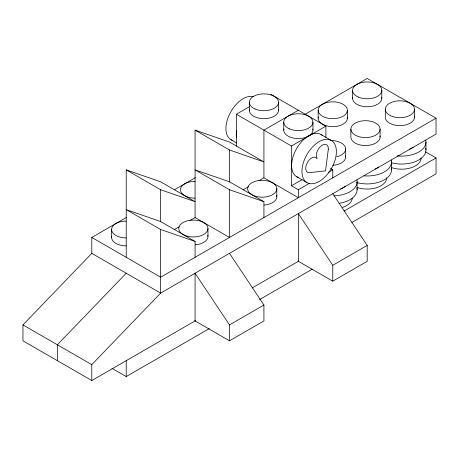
<?xml version="1.0" encoding="UTF-8"?>
<svg xmlns="http://www.w3.org/2000/svg" width="459" height="459" viewBox="0 0 459 459"><rect width="100%" height="100%" fill="white"/><g stroke="black" fill="none" stroke-linecap="round" stroke-linejoin="round"><path stroke-width="0.69" d="M195.695 320.566L91.8 380.551L22.95 340.802L22.95 324.903L91.8 253.351L160.65 293.1L436.05 134.097L436.05 118.198L367.2 78.449L304.552 114.618M126.225 273.225L57.375 344.778L57.375 360.676M91.8 380.551L91.8 364.653L160.65 293.1L160.65 229.5L126.225 209.625L160.65 221.548L195.075 241.423L195.075 257.327M236.385 146.169L236.385 114.222L249.294 106.769M298.35 110.246L263.925 130.121L263.925 177.822L298.35 197.697L298.35 189.751L309.418 183.359M91.8 253.695L91.8 237.452L126.535 217.394M174.294 189.819L195.385 177.644M236.385 114.222L291.465 146.025L325.89 126.15L325.89 137.505M174.173 229.643L179.09 226.803M190.158 220.412L195.075 217.572L229.5 237.452L229.5 189.751L195.075 169.876L229.5 181.798L263.925 201.673L263.925 217.572M243.023 189.894L248.554 186.698M259.008 180.662L263.925 177.822M291.465 146.025L291.465 185.775L301.993 179.693M328.472 172.36L332.775 169.876L332.775 177.822M436.05 118.198L160.65 277.202L91.8 237.452M343.906 211.146L436.05 157.948L436.05 173.852L351.944 222.408M252.14 287.982L298.66 261.119M111.962 368.342L126.225 376.575L209.338 328.592M259.582 299.584L312.304 269.146M263.925 305.023L263.925 320.927L229.5 340.802L229.5 324.903L263.925 305.023L229.5 253.351M367.2 245.399L367.2 261.303L332.775 281.178L332.775 265.273L367.2 245.399L332.775 193.727M195.075 130.121L229.5 142.049L263.925 161.924L229.5 150.001L195.075 130.121L195.075 217.572M229.5 189.751L263.925 201.673M126.225 169.876L160.65 181.798L195.075 201.673L160.65 189.751L126.225 169.876L126.225 257.327M160.65 229.5L195.075 241.423M321.105 134.579L331.438 140.511A24.344 14.086 -60.1 0 1 323.469 178.344A24.344 14.086 -60.1 0 1 302.579 165.733A24.344 14.086 -60.1 0 1 331.438 140.511M296.56 176.617L306.887 182.55M231.095 139.76L236.574 142.904M425.504 151.86L436.05 157.948M270.81 94.347L325.89 126.15M330.48 168.551L332.775 169.876M291.465 185.775L298.35 189.751M298.04 261.119L332.775 281.178M194.765 320.749L229.5 340.802M22.95 324.903L91.8 364.653M332.775 265.273L298.35 213.601L298.35 261.303M229.5 324.903L195.075 273.225L195.075 320.927M425.969 142.049L425.969 150.001M414.511 109.253A14.608 8.434 0 0 1 392.6 116.557A14.608 8.434 0 0 1 392.6 101.955A14.608 8.434 0 0 1 414.511 109.253L414.511 117.206M391.544 161.924L391.544 169.876M385.296 109.253L385.296 117.206A14.608 8.434 0 0 0 400.856 125.617A14.608 8.434 0 0 0 414.385 116.104M381.808 90.371L381.808 98.324M380.086 129.128A14.608 8.434 0 0 1 358.175 136.432A14.608 8.434 0 0 1 358.175 121.83A14.608 8.434 0 0 1 380.086 129.128L380.086 137.08M357.119 181.798L357.119 189.751M352.592 90.371L352.592 98.324M350.871 129.128L350.871 137.08A14.608 8.434 0 0 0 366.431 145.497A14.608 8.434 0 0 0 379.96 135.979M347.383 110.246A14.608 8.434 0 0 1 325.471 117.55A14.608 8.434 0 0 1 325.471 102.948A14.608 8.434 0 0 1 347.383 110.246L347.383 118.198M345.661 149.003L345.661 156.955M318.167 110.246L318.167 118.198M312.958 122.174L312.958 130.121M283.742 122.174L283.742 130.121M278.533 102.3L278.533 110.246M276.811 188.758A14.608 8.434 0 0 1 254.9 196.056A14.608 8.434 0 0 1 254.9 181.454A14.608 8.434 0 0 1 276.811 188.758L276.811 196.704M249.317 102.3L249.317 110.246M229.5 150.001L229.5 182.034M207.961 228.507L207.961 236.454M160.65 189.751L160.65 221.789M126.225 360.676L126.225 376.575M126.225 221.066A14.608 8.434 0 0 0 111.617 229.5L111.617 237.452M278.406 109.15A14.608 8.434 0 0 1 263.925 118.68A14.608 8.434 0 0 1 249.444 109.15M232.799 140.46A24.344 14.022 -60.1 0 1 229.351 114.63A24.344 14.022 -60.1 0 1 253.385 96.7M236.454 137.207A24.344 14.022 -60.1 0 1 236.569 130.66M312.831 129.025A14.608 8.434 0 0 1 298.35 138.555A14.608 8.434 0 0 1 283.869 129.025M298.235 177.392A24.344 14.086 -60.1 0 1 296.772 148.314A24.344 14.086 -60.1 0 1 322.574 135.709M425.757 148.165A24.344 14.051 0 0 1 415.934 161.367A24.344 14.051 0 0 1 391.148 162.687M425.757 140.213A24.344 14.051 0 0 1 397.19 155.871M421.098 157.948A19.473 11.245 0 0 1 391.888 167.684M413.215 147.184A14.608 8.434 0 0 1 409.474 149.164M391.332 168.04A24.344 14.051 0 0 1 381.509 181.242A24.344 14.051 0 0 1 356.723 182.562M391.332 160.088A24.344 14.051 0 0 1 364.021 175.86M386.673 177.822A19.473 11.245 0 0 1 357.463 187.559M378.79 167.059A14.608 8.434 0 0 1 375.049 169.038M331.054 140.574A14.608 8.434 0 0 1 345.38 147.362A14.608 8.434 0 0 1 336.642 156.794M345.535 155.853A14.608 8.434 0 0 1 332.959 165.315M381.681 97.222A14.608 8.434 0 0 1 367.2 106.758A14.608 8.434 0 0 1 352.719 97.222M207.835 235.358A14.608 8.434 0 0 1 195.259 244.813M347.256 117.097A14.608 8.434 0 0 1 332.775 126.632A14.608 8.434 0 0 1 318.294 117.097M276.685 195.603A14.608 8.434 0 0 1 264.109 205.064M126.225 237.934A14.608 8.434 0 0 1 111.617 229.5M126.225 245.881A14.608 8.434 0 0 1 111.744 236.351M195.075 198.179A14.608 8.434 0 0 1 180.467 189.751A14.608 8.434 0 0 1 195.075 181.316M356.907 187.915A24.344 14.051 0 0 1 339.075 203.326M356.907 179.962A24.344 14.051 0 0 1 334.049 195.832M352.231 198.19A19.473 11.245 0 0 1 342.512 207.439M345.426 186.015A14.608 8.434 0 0 1 340.624 188.913M328.271 149.668L325.523 170.88L309.372 172.641A8.52 4.929 -60.1 0 1 306.342 164.821A8.52 4.929 -60.1 0 1 314.782 157.104L317.06 158.573L316.28 155.526A8.52 4.929 -60.1 0 1 325.362 144.361L326.01 144.499A8.52 4.929 -60.1 0 1 328.271 149.668M255.032 108.99A14.608 8.434 0 0 0 278.406 103.401A14.608 8.434 0 0 0 258.337 94.508A14.608 8.434 0 0 0 255.032 108.99M289.457 128.864A14.608 8.434 0 0 0 312.831 123.276A14.608 8.434 0 0 0 292.762 114.383A14.608 8.434 0 0 0 289.457 128.864M358.307 97.061A14.608 8.434 0 0 0 381.681 91.473A14.608 8.434 0 0 0 361.612 82.586A14.608 8.434 0 0 0 358.307 97.061M184.461 235.197A14.608 8.434 0 0 0 207.835 229.609A14.608 8.434 0 0 0 187.765 220.716A14.608 8.434 0 0 0 184.461 235.197"/></g></svg>
